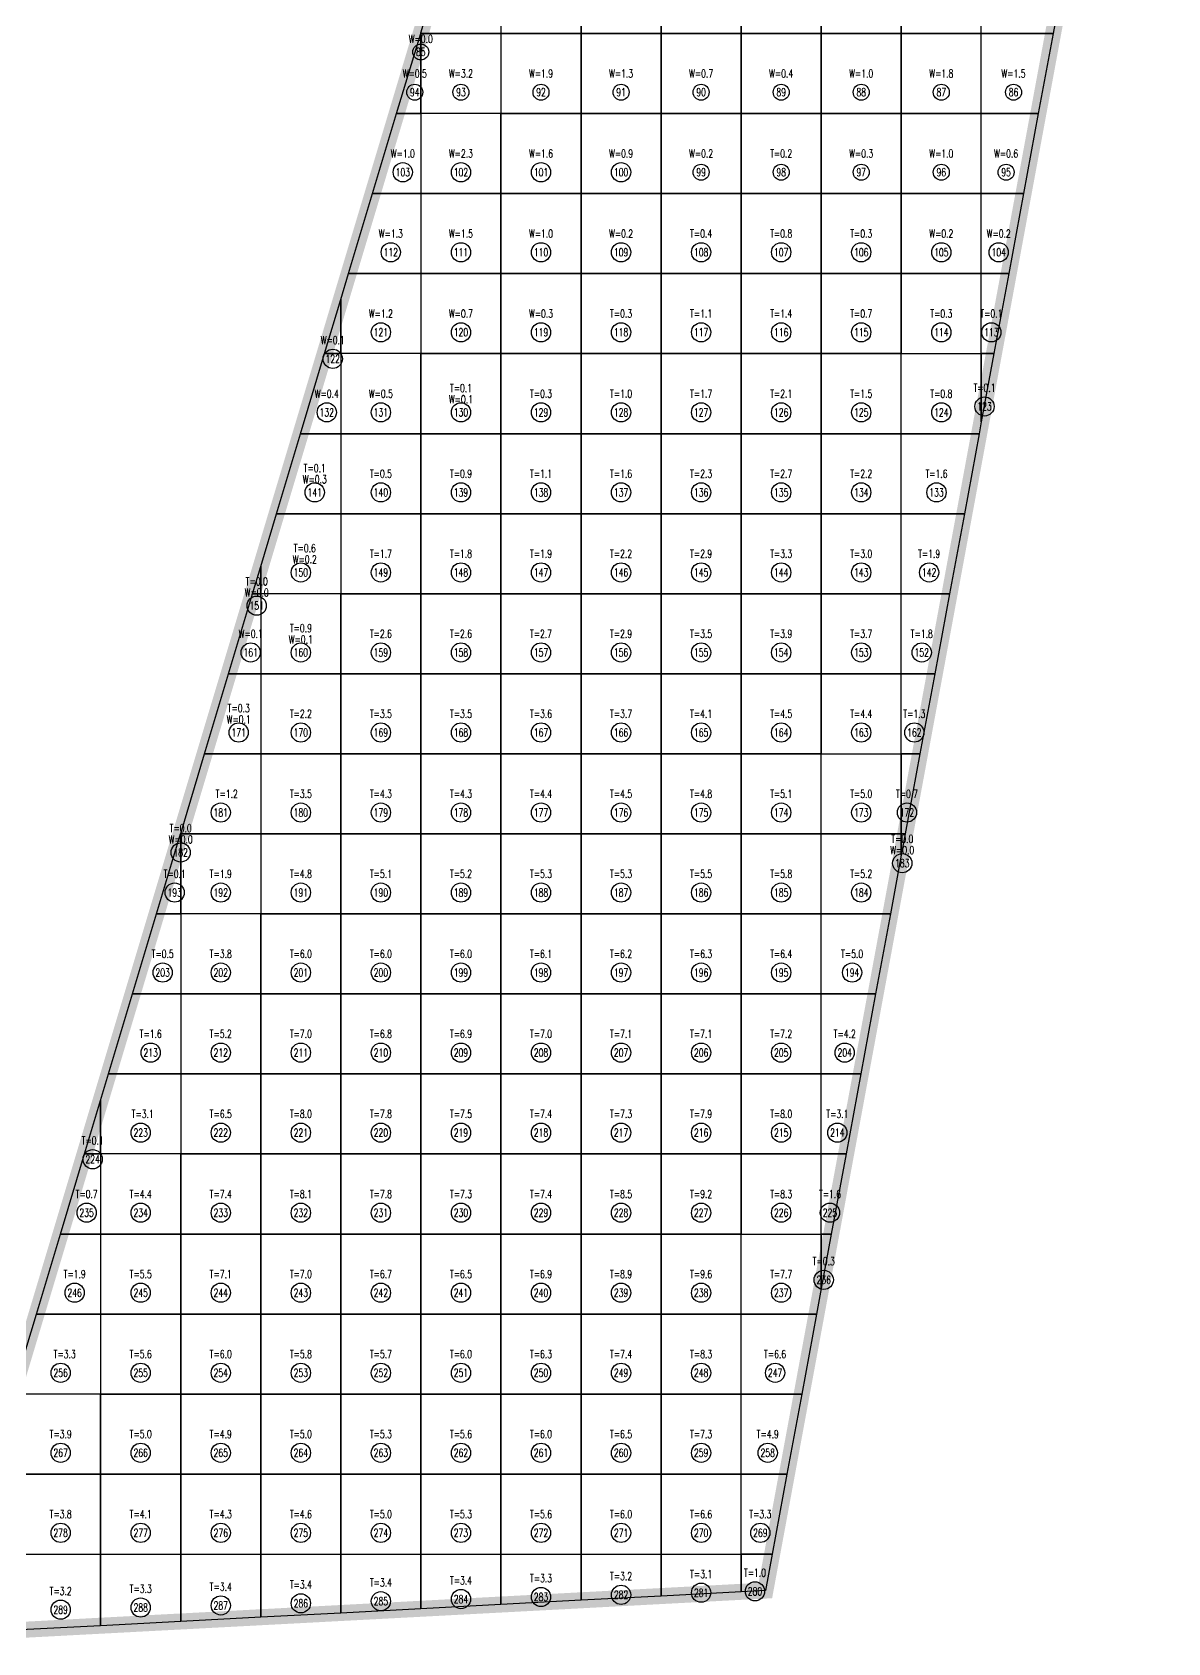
# Model space of a CAD drawing. Extents: x 4283 to 40403, y 1134 to 1764.
# Drawn here: x 9166.8 to 9211.1, y 1575.9 to 1638.7 of the extents above; entities that cross this region are included whole.
import ezdxf
from ezdxf.enums import TextEntityAlignment as Align

# ---------------------------------------------------------------- set-up
doc = ezdxf.new("R2010")
doc.units = 0
for name, color, linetype in [('tdz_9-2方格网', 2, 'Continuous'), ('tdz_9-2方格网计算', 7, 'Continuous'), ('tdz_格田', 6, 'Continuous')]:
    doc.layers.add(name, color=color, linetype=linetype)
doc.styles.add('GLandNum', font='txt_____.ttf', dxfattribs={"width": 0.7, "height": 0.5})

msp = doc.modelspace()

# ---------------------------------------------------------------- linework, layer by layer
at = {"layer": 'tdz_9-2方格网', "linetype": 'Continuous'}
for points in [[(9182.89, 1641.822, 2122.669), (9185.087, 1641.822, 2122.554), (9185.087, 1638.697, 2122.511), (9181.962, 1638.697, 2122.586), (9181.962, 1638.73, 2122.587)], [(9185.087, 1641.822, 2122.554), (9185.087, 1638.697, 2122.511), (9188.212, 1638.697, 2122.492), (9188.212, 1641.822, 2122.569)], [(9188.212, 1641.822, 2122.569), (9188.212, 1638.697, 2122.492), (9191.337, 1638.697, 2122.474), (9191.337, 1641.822, 2122.577)], [(9191.337, 1641.822, 2122.577), (9191.337, 1638.697, 2122.474), (9194.462, 1638.697, 2122.457), (9194.462, 1641.822, 2122.575)], [(9194.462, 1641.822, 2122.575), (9194.462, 1638.697, 2122.457), (9197.587, 1638.697, 2122.452), (9197.587, 1641.822, 2122.577)], [(9197.587, 1641.822, 2122.577), (9197.587, 1638.697, 2122.452), (9200.712, 1638.697, 2122.477), (9200.712, 1641.822, 2122.586)], [(9200.712, 1641.822, 2122.586), (9200.712, 1638.697, 2122.477), (9203.837, 1638.697, 2122.484), (9203.837, 1641.822, 2122.547)], [(9206.639, 1638.697, 2122.478), (9203.837, 1638.697, 2122.484), (9203.837, 1641.822, 2122.547), (9206.962, 1641.822, 2122.5), (9206.962, 1640.45, 2122.5)], [(9181.953, 1638.697, 2122.586), (9181.962, 1638.697, 2122.586), (9181.962, 1635.572, 2122.511), (9181.016, 1635.572, 2122.504)], [(9181.962, 1638.73, 2122.587), (9181.962, 1638.697, 2122.586), (9181.953, 1638.697, 2122.586)], [(9181.962, 1635.572, 2122.511), (9181.962, 1638.697, 2122.586), (9185.087, 1638.697, 2122.511), (9185.087, 1635.572, 2122.483)], [(9185.087, 1638.697, 2122.511), (9185.087, 1635.572, 2122.483), (9188.212, 1635.572, 2122.46), (9188.212, 1638.697, 2122.492)], [(9188.212, 1638.697, 2122.492), (9188.212, 1635.572, 2122.46), (9191.337, 1635.572, 2122.438), (9191.337, 1638.697, 2122.474)], [(9191.337, 1638.697, 2122.474), (9191.337, 1635.572, 2122.438), (9194.462, 1635.572, 2122.415), (9194.462, 1638.697, 2122.457)], [(9194.462, 1638.697, 2122.457), (9194.462, 1635.572, 2122.415), (9197.587, 1635.572, 2122.408), (9197.587, 1638.697, 2122.452)], [(9197.587, 1638.697, 2122.452), (9197.587, 1635.572, 2122.408), (9200.712, 1635.572, 2122.434), (9200.712, 1638.697, 2122.477)], [(9200.712, 1638.697, 2122.477), (9200.712, 1635.572, 2122.434), (9203.837, 1635.572, 2122.432), (9203.837, 1638.697, 2122.484)], [(9203.837, 1638.697, 2122.484), (9206.639, 1638.697, 2122.478), (9206.061, 1635.572, 2122.433), (9203.837, 1635.572, 2122.432)], [(9181.016, 1635.572, 2122.504), (9181.962, 1635.572, 2122.511), (9181.962, 1632.447, 2122.457), (9180.079, 1632.447, 2122.469)], [(9181.962, 1635.572, 2122.511), (9181.962, 1632.447, 2122.457), (9185.087, 1632.447, 2122.44), (9185.087, 1635.572, 2122.483)], [(9185.087, 1635.572, 2122.483), (9185.087, 1632.447, 2122.44), (9188.212, 1632.447, 2122.418), (9188.212, 1635.572, 2122.46)], [(9188.212, 1635.572, 2122.46), (9188.212, 1632.447, 2122.418), (9191.337, 1632.447, 2122.394), (9191.337, 1635.572, 2122.438)], [(9191.337, 1635.572, 2122.438), (9191.337, 1632.447, 2122.394), (9194.462, 1632.447, 2122.372), (9194.462, 1635.572, 2122.415)], [(9194.462, 1635.572, 2122.415), (9194.462, 1632.447, 2122.372), (9197.587, 1632.447, 2122.365), (9197.587, 1635.572, 2122.408)], [(9197.587, 1635.572, 2122.408), (9197.587, 1632.447, 2122.365), (9200.712, 1632.447, 2122.39), (9200.712, 1635.572, 2122.434)], [(9200.712, 1635.572, 2122.434), (9200.712, 1632.447, 2122.39), (9203.837, 1632.447, 2122.383), (9203.837, 1635.572, 2122.432)], [(9203.837, 1635.572, 2122.432), (9206.061, 1635.572, 2122.433), (9205.484, 1632.447, 2122.388), (9203.837, 1632.447, 2122.383)], [(9180.079, 1632.447, 2122.469), (9181.962, 1632.447, 2122.457), (9181.962, 1629.322, 2122.409), (9179.142, 1629.322, 2122.436)], [(9181.962, 1632.447, 2122.457), (9181.962, 1629.322, 2122.409), (9185.087, 1629.322, 2122.398), (9185.087, 1632.447, 2122.44)], [(9185.087, 1632.447, 2122.44), (9185.087, 1629.322, 2122.398), (9188.212, 1629.322, 2122.374), (9188.212, 1632.447, 2122.418)], [(9188.212, 1632.447, 2122.418), (9188.212, 1629.322, 2122.374), (9191.337, 1629.322, 2122.352), (9191.337, 1632.447, 2122.394)], [(9191.337, 1632.447, 2122.394), (9191.337, 1629.322, 2122.352), (9194.462, 1629.322, 2122.329), (9194.462, 1632.447, 2122.372)], [(9194.462, 1632.447, 2122.372), (9194.462, 1629.322, 2122.329), (9197.587, 1629.322, 2122.322), (9197.587, 1632.447, 2122.365)], [(9197.587, 1632.447, 2122.365), (9197.587, 1629.322, 2122.322), (9200.712, 1629.322, 2122.347), (9200.712, 1632.447, 2122.39)], [(9200.712, 1632.447, 2122.39), (9200.712, 1629.322, 2122.347), (9203.837, 1629.322, 2122.339), (9203.837, 1632.447, 2122.383)], [(9203.837, 1632.447, 2122.383), (9205.484, 1632.447, 2122.388), (9204.907, 1629.322, 2122.343), (9203.837, 1629.322, 2122.339)], [(9179.142, 1629.322, 2122.436), (9181.962, 1629.322, 2122.409), (9181.962, 1626.197, 2122.36), (9178.837, 1626.197, 2122.404), (9178.837, 1628.307, 2122.425)], [(9181.962, 1629.322, 2122.409), (9181.962, 1626.197, 2122.36), (9185.087, 1626.197, 2122.352), (9185.087, 1629.322, 2122.398)], [(9185.087, 1629.322, 2122.398), (9185.087, 1626.197, 2122.352), (9188.212, 1626.197, 2122.332), (9188.212, 1629.322, 2122.374)], [(9188.212, 1629.322, 2122.374), (9188.212, 1626.197, 2122.332), (9191.337, 1626.197, 2122.309), (9191.337, 1629.322, 2122.352)], [(9191.337, 1629.322, 2122.352), (9191.337, 1626.197, 2122.309), (9194.462, 1626.197, 2122.286), (9194.462, 1629.322, 2122.329)], [(9194.462, 1629.322, 2122.329), (9194.462, 1626.197, 2122.286), (9197.587, 1626.197, 2122.279), (9197.587, 1629.322, 2122.322)], [(9197.587, 1629.322, 2122.322), (9197.587, 1626.197, 2122.279), (9200.712, 1626.197, 2122.304), (9200.712, 1629.322, 2122.347)], [(9200.712, 1629.322, 2122.347), (9200.712, 1626.197, 2122.304), (9203.837, 1626.197, 2122.296), (9203.837, 1629.322, 2122.339)], [(9203.837, 1629.322, 2122.339), (9204.907, 1629.322, 2122.343), (9204.33, 1626.197, 2122.298), (9203.837, 1626.197, 2122.296)], [(9178.837, 1628.307, 2122.425), (9178.837, 1626.197, 2122.404), (9178.205, 1626.197, 2122.403)], [(9178.205, 1626.197, 2122.403), (9178.837, 1626.197, 2122.404), (9178.837, 1623.072, 2122.343), (9177.268, 1623.072, 2122.369)], [(9178.837, 1626.197, 2122.404), (9178.837, 1623.072, 2122.343), (9181.962, 1623.072, 2122.311), (9181.962, 1626.197, 2122.36)], [(9181.962, 1626.197, 2122.36), (9181.962, 1623.072, 2122.311), (9185.087, 1623.072, 2122.304), (9185.087, 1626.197, 2122.352)], [(9185.087, 1626.197, 2122.352), (9185.087, 1623.072, 2122.304), (9188.212, 1623.072, 2122.289), (9188.212, 1626.197, 2122.332)], [(9188.212, 1626.197, 2122.332), (9188.212, 1623.072, 2122.289), (9191.337, 1623.072, 2122.266), (9191.337, 1626.197, 2122.309)], [(9191.337, 1626.197, 2122.309), (9191.337, 1623.072, 2122.266), (9194.462, 1623.072, 2122.243), (9194.462, 1626.197, 2122.286)], [(9194.462, 1626.197, 2122.286), (9194.462, 1623.072, 2122.243), (9197.587, 1623.072, 2122.236), (9197.587, 1626.197, 2122.279)], [(9197.587, 1626.197, 2122.279), (9197.587, 1623.072, 2122.236), (9200.712, 1623.072, 2122.259), (9200.712, 1626.197, 2122.304)], [(9203.752, 1623.072, 2122.252), (9200.712, 1623.072, 2122.259), (9200.712, 1626.197, 2122.304), (9203.837, 1626.197, 2122.296), (9203.837, 1623.532, 2122.259)], [(9203.837, 1626.197, 2122.296), (9204.33, 1626.197, 2122.298), (9203.837, 1623.532, 2122.259)], [(9177.268, 1623.072, 2122.369), (9178.837, 1623.072, 2122.343), (9178.837, 1619.947, 2122.271), (9176.331, 1619.947, 2122.337)], [(9178.837, 1623.072, 2122.343), (9178.837, 1619.947, 2122.271), (9181.962, 1619.947, 2122.262), (9181.962, 1623.072, 2122.311)], [(9181.962, 1623.072, 2122.311), (9181.962, 1619.947, 2122.262), (9185.087, 1619.947, 2122.254), (9185.087, 1623.072, 2122.304)], [(9185.087, 1623.072, 2122.304), (9185.087, 1619.947, 2122.254), (9188.212, 1619.947, 2122.246), (9188.212, 1623.072, 2122.289)], [(9188.212, 1623.072, 2122.289), (9188.212, 1619.947, 2122.246), (9191.337, 1619.947, 2122.223), (9191.337, 1623.072, 2122.266)], [(9191.337, 1623.072, 2122.266), (9191.337, 1619.947, 2122.223), (9194.462, 1619.947, 2122.201), (9194.462, 1623.072, 2122.243)], [(9194.462, 1623.072, 2122.243), (9194.462, 1619.947, 2122.201), (9197.587, 1619.947, 2122.193), (9197.587, 1623.072, 2122.236)], [(9197.587, 1623.072, 2122.236), (9197.587, 1619.947, 2122.193), (9200.712, 1619.947, 2122.207), (9200.712, 1623.072, 2122.259)], [(9200.712, 1623.072, 2122.259), (9203.752, 1623.072, 2122.252), (9203.175, 1619.947, 2122.207), (9200.712, 1619.947, 2122.207)], [(9176.331, 1619.947, 2122.337), (9178.837, 1619.947, 2122.271), (9178.837, 1616.822, 2122.215), (9175.712, 1616.822, 2122.304), (9175.712, 1617.885, 2122.315)], [(9178.837, 1619.947, 2122.271), (9178.837, 1616.822, 2122.215), (9181.962, 1616.822, 2122.213), (9181.962, 1619.947, 2122.262)], [(9181.962, 1619.947, 2122.262), (9181.962, 1616.822, 2122.213), (9185.087, 1616.822, 2122.206), (9185.087, 1619.947, 2122.254)], [(9185.087, 1619.947, 2122.254), (9185.087, 1616.822, 2122.206), (9188.212, 1616.822, 2122.199), (9188.212, 1619.947, 2122.246)], [(9188.212, 1619.947, 2122.246), (9188.212, 1616.822, 2122.199), (9191.337, 1616.822, 2122.181), (9191.337, 1619.947, 2122.223)], [(9191.337, 1619.947, 2122.223), (9191.337, 1616.822, 2122.181), (9194.462, 1616.822, 2122.157), (9194.462, 1619.947, 2122.201)], [(9194.462, 1619.947, 2122.201), (9194.462, 1616.822, 2122.157), (9197.587, 1616.822, 2122.149), (9197.587, 1619.947, 2122.193)], [(9197.587, 1619.947, 2122.193), (9197.587, 1616.822, 2122.149), (9200.712, 1616.822, 2122.156), (9200.712, 1619.947, 2122.207)], [(9200.712, 1619.947, 2122.207), (9203.175, 1619.947, 2122.207), (9202.598, 1616.822, 2122.162), (9200.712, 1616.822, 2122.156)], [(9175.712, 1617.885, 2122.315), (9175.712, 1616.822, 2122.304), (9175.394, 1616.822, 2122.304)], [(9175.394, 1616.822, 2122.304), (9175.712, 1616.822, 2122.304), (9175.712, 1613.697, 2122.249), (9174.457, 1613.697, 2122.271)], [(9175.712, 1616.822, 2122.304), (9175.712, 1613.697, 2122.249), (9178.837, 1613.697, 2122.167), (9178.837, 1616.822, 2122.215)], [(9178.837, 1616.822, 2122.215), (9178.837, 1613.697, 2122.167), (9181.962, 1613.697, 2122.164), (9181.962, 1616.822, 2122.213)], [(9181.962, 1616.822, 2122.213), (9181.962, 1613.697, 2122.164), (9185.087, 1613.697, 2122.157), (9185.087, 1616.822, 2122.206)], [(9185.087, 1616.822, 2122.206), (9185.087, 1613.697, 2122.157), (9188.212, 1613.697, 2122.149), (9188.212, 1616.822, 2122.199)], [(9188.212, 1616.822, 2122.199), (9188.212, 1613.697, 2122.149), (9191.337, 1613.697, 2122.137), (9191.337, 1616.822, 2122.181)], [(9191.337, 1616.822, 2122.181), (9191.337, 1613.697, 2122.137), (9194.462, 1613.697, 2122.115), (9194.462, 1616.822, 2122.157)], [(9194.462, 1616.822, 2122.157), (9194.462, 1613.697, 2122.115), (9197.587, 1613.697, 2122.106), (9197.587, 1616.822, 2122.149)], [(9197.587, 1616.822, 2122.149), (9197.587, 1613.697, 2122.106), (9200.712, 1613.697, 2122.113), (9200.712, 1616.822, 2122.156)], [(9200.712, 1616.822, 2122.156), (9202.598, 1616.822, 2122.162), (9202.021, 1613.697, 2122.116), (9200.712, 1613.697, 2122.113)], [(9174.457, 1613.697, 2122.271), (9175.712, 1613.697, 2122.249), (9175.712, 1610.572, 2122.178), (9173.52, 1610.572, 2122.238)], [(9175.712, 1613.697, 2122.249), (9175.712, 1610.572, 2122.178), (9178.837, 1610.572, 2122.119), (9178.837, 1613.697, 2122.167)], [(9178.837, 1613.697, 2122.167), (9178.837, 1610.572, 2122.119), (9181.962, 1610.572, 2122.115), (9181.962, 1613.697, 2122.164)], [(9181.962, 1613.697, 2122.164), (9181.962, 1610.572, 2122.115), (9185.087, 1610.572, 2122.108), (9185.087, 1613.697, 2122.157)], [(9185.087, 1613.697, 2122.157), (9185.087, 1610.572, 2122.108), (9188.212, 1610.572, 2122.101), (9188.212, 1613.697, 2122.149)], [(9188.212, 1613.697, 2122.149), (9188.212, 1610.572, 2122.101), (9191.337, 1610.572, 2122.093), (9191.337, 1613.697, 2122.137)], [(9191.337, 1613.697, 2122.137), (9191.337, 1610.572, 2122.093), (9194.462, 1610.572, 2122.072), (9194.462, 1613.697, 2122.115)], [(9194.462, 1613.697, 2122.115), (9194.462, 1610.572, 2122.072), (9197.587, 1610.572, 2122.062), (9197.587, 1613.697, 2122.106)], [(9197.587, 1613.697, 2122.106), (9197.587, 1610.572, 2122.062), (9200.712, 1610.572, 2122.069), (9200.712, 1613.697, 2122.113)], [(9200.712, 1613.697, 2122.113), (9202.021, 1613.697, 2122.116), (9201.443, 1610.572, 2122.071), (9200.712, 1610.572, 2122.069)], [(9173.52, 1610.572, 2122.238), (9175.712, 1610.572, 2122.178), (9175.712, 1607.447, 2122.106), (9172.587, 1607.447, 2122.205), (9172.587, 1607.463, 2122.205)], [(9175.712, 1610.572, 2122.178), (9175.712, 1607.447, 2122.106), (9178.837, 1607.447, 2122.071), (9178.837, 1610.572, 2122.119)], [(9178.837, 1610.572, 2122.119), (9178.837, 1607.447, 2122.071), (9181.962, 1607.447, 2122.066), (9181.962, 1610.572, 2122.115)], [(9181.962, 1610.572, 2122.115), (9181.962, 1607.447, 2122.066), (9185.087, 1607.447, 2122.059), (9185.087, 1610.572, 2122.108)], [(9185.087, 1610.572, 2122.108), (9185.087, 1607.447, 2122.059), (9188.212, 1607.447, 2122.052), (9188.212, 1610.572, 2122.101)], [(9188.212, 1610.572, 2122.101), (9188.212, 1607.447, 2122.052), (9191.337, 1607.447, 2122.044), (9191.337, 1610.572, 2122.093)], [(9191.337, 1610.572, 2122.093), (9191.337, 1607.447, 2122.044), (9194.462, 1607.447, 2122.029), (9194.462, 1610.572, 2122.072)], [(9194.462, 1610.572, 2122.072), (9194.462, 1607.447, 2122.029), (9197.587, 1607.447, 2122.019), (9197.587, 1610.572, 2122.062)], [(9197.587, 1607.447, 2122.019), (9197.587, 1610.572, 2122.062), (9200.712, 1610.572, 2122.069), (9200.712, 1607.447, 2122.026)], [(9200.712, 1610.572, 2122.069), (9201.443, 1610.572, 2122.071), (9200.866, 1607.447, 2122.026), (9200.712, 1607.447, 2122.026)], [(9172.583, 1607.447, 2122.205), (9172.587, 1607.447, 2122.205), (9172.587, 1604.322, 2122.156), (9171.646, 1604.322, 2122.172)], [(9172.587, 1607.463, 2122.205), (9172.587, 1607.447, 2122.205), (9172.583, 1607.447, 2122.205)], [(9172.587, 1604.322, 2122.156), (9172.587, 1607.447, 2122.205), (9175.712, 1607.447, 2122.106), (9175.712, 1604.322, 2122.035)], [(9175.712, 1607.447, 2122.106), (9175.712, 1604.322, 2122.035), (9178.837, 1604.322, 2122.024), (9178.837, 1607.447, 2122.071)], [(9178.837, 1607.447, 2122.071), (9178.837, 1604.322, 2122.024), (9181.962, 1604.322, 2122.017), (9181.962, 1607.447, 2122.066)], [(9181.962, 1607.447, 2122.066), (9181.962, 1604.322, 2122.017), (9185.087, 1604.322, 2122.01), (9185.087, 1607.447, 2122.059)], [(9185.087, 1607.447, 2122.059), (9185.087, 1604.322, 2122.01), (9188.212, 1604.322, 2122.003), (9188.212, 1607.447, 2122.052)], [(9188.212, 1607.447, 2122.052), (9188.212, 1604.322, 2122.003), (9191.337, 1604.322, 2121.996), (9191.337, 1607.447, 2122.044)], [(9191.337, 1607.447, 2122.044), (9191.337, 1604.322, 2121.996), (9194.462, 1604.322, 2121.986), (9194.462, 1607.447, 2122.029)], [(9194.462, 1607.447, 2122.029), (9194.462, 1604.322, 2121.986), (9197.587, 1604.322, 2121.976), (9197.587, 1607.447, 2122.019)], [(9200.289, 1604.322, 2121.981), (9197.587, 1604.322, 2121.976), (9197.587, 1607.447, 2122.019), (9200.712, 1607.447, 2122.026), (9200.712, 1606.614, 2122.014)], [(9200.712, 1607.447, 2122.026), (9200.866, 1607.447, 2122.026), (9200.712, 1606.614, 2122.014)], [(9171.646, 1604.322, 2122.172), (9172.587, 1604.322, 2122.156), (9172.587, 1601.197, 2122.084), (9170.709, 1601.197, 2122.139)], [(9172.587, 1604.322, 2122.156), (9172.587, 1601.197, 2122.084), (9175.712, 1601.197, 2121.971), (9175.712, 1604.322, 2122.035)], [(9175.712, 1604.322, 2122.035), (9175.712, 1601.197, 2121.971), (9178.837, 1601.197, 2121.975), (9178.837, 1604.322, 2122.024)], [(9178.837, 1604.322, 2122.024), (9178.837, 1601.197, 2121.975), (9181.962, 1601.197, 2121.968), (9181.962, 1604.322, 2122.017)], [(9181.962, 1604.322, 2122.017), (9181.962, 1601.197, 2121.968), (9185.087, 1601.197, 2121.961), (9185.087, 1604.322, 2122.01)], [(9185.087, 1604.322, 2122.01), (9185.087, 1601.197, 2121.961), (9188.212, 1601.197, 2121.954), (9188.212, 1604.322, 2122.003)], [(9188.212, 1604.322, 2122.003), (9188.212, 1601.197, 2121.954), (9191.337, 1601.197, 2121.946), (9191.337, 1604.322, 2121.996)], [(9191.337, 1604.322, 2121.996), (9191.337, 1601.197, 2121.946), (9194.462, 1601.197, 2121.939), (9194.462, 1604.322, 2121.986)], [(9194.462, 1604.322, 2121.986), (9194.462, 1601.197, 2121.939), (9197.587, 1601.197, 2121.929), (9197.587, 1604.322, 2121.976)], [(9197.587, 1604.322, 2121.976), (9200.289, 1604.322, 2121.981), (9199.712, 1601.197, 2121.935), (9197.587, 1601.197, 2121.929)], [(9170.709, 1601.197, 2122.139), (9172.587, 1601.197, 2122.084), (9172.587, 1598.072, 2122.012), (9169.772, 1598.072, 2122.106)], [(9172.587, 1601.197, 2122.084), (9172.587, 1598.072, 2122.012), (9175.712, 1598.072, 2121.923), (9175.712, 1601.197, 2121.971)], [(9175.712, 1601.197, 2121.971), (9175.712, 1598.072, 2121.923), (9178.837, 1598.072, 2121.926), (9178.837, 1601.197, 2121.975)], [(9178.837, 1601.197, 2121.975), (9178.837, 1598.072, 2121.926), (9181.962, 1598.072, 2121.919), (9181.962, 1601.197, 2121.968)], [(9181.962, 1601.197, 2121.968), (9181.962, 1598.072, 2121.919), (9185.087, 1598.072, 2121.912), (9185.087, 1601.197, 2121.961)], [(9185.087, 1601.197, 2121.961), (9185.087, 1598.072, 2121.912), (9188.212, 1598.072, 2121.904), (9188.212, 1601.197, 2121.954)], [(9188.212, 1601.197, 2121.954), (9188.212, 1598.072, 2121.904), (9191.337, 1598.072, 2121.898), (9191.337, 1601.197, 2121.946)], [(9191.337, 1601.197, 2121.946), (9191.337, 1598.072, 2121.898), (9194.462, 1598.072, 2121.89), (9194.462, 1601.197, 2121.939)], [(9194.462, 1601.197, 2121.939), (9194.462, 1598.072, 2121.89), (9197.587, 1598.072, 2121.886), (9197.587, 1601.197, 2121.929)], [(9197.587, 1601.197, 2121.929), (9199.712, 1601.197, 2121.935), (9199.135, 1598.072, 2121.89), (9197.587, 1598.072, 2121.886)], [(9169.772, 1598.072, 2122.106), (9172.587, 1598.072, 2122.012), (9172.587, 1594.947, 2121.941), (9169.462, 1594.947, 2122.062), (9169.462, 1597.041, 2122.095)], [(9172.587, 1598.072, 2122.012), (9172.587, 1594.947, 2121.941), (9175.712, 1594.947, 2121.87), (9175.712, 1598.072, 2121.923)], [(9175.712, 1598.072, 2121.923), (9175.712, 1594.947, 2121.87), (9178.837, 1594.947, 2121.862), (9178.837, 1598.072, 2121.926)], [(9178.837, 1598.072, 2121.926), (9178.837, 1594.947, 2121.862), (9181.962, 1594.947, 2121.875), (9181.962, 1598.072, 2121.919)], [(9181.962, 1598.072, 2121.919), (9181.962, 1594.947, 2121.875), (9185.087, 1594.947, 2121.878), (9185.087, 1598.072, 2121.912)], [(9185.087, 1598.072, 2121.912), (9185.087, 1594.947, 2121.878), (9188.212, 1594.947, 2121.883), (9188.212, 1598.072, 2121.904)], [(9188.212, 1598.072, 2121.904), (9188.212, 1594.947, 2121.883), (9191.337, 1594.947, 2121.879), (9191.337, 1598.072, 2121.898)], [(9191.337, 1598.072, 2121.898), (9191.337, 1594.947, 2121.879), (9194.462, 1594.947, 2121.818), (9194.462, 1598.072, 2121.89)], [(9194.462, 1598.072, 2121.89), (9194.462, 1594.947, 2121.818), (9197.587, 1594.947, 2121.859), (9197.587, 1598.072, 2121.886)], [(9197.587, 1598.072, 2121.886), (9199.135, 1598.072, 2121.89), (9198.557, 1594.947, 2121.859), (9197.587, 1594.947, 2121.859)], [(9169.462, 1597.041, 2122.095), (9169.462, 1594.947, 2122.062), (9168.835, 1594.947, 2122.073)], [(9168.835, 1594.947, 2122.073), (9169.462, 1594.947, 2122.062), (9169.462, 1591.822, 2121.991), (9167.898, 1591.822, 2122.04)], [(9169.462, 1594.947, 2122.062), (9169.462, 1591.822, 2121.991), (9172.587, 1591.822, 2121.874), (9172.587, 1594.947, 2121.941)], [(9172.587, 1594.947, 2121.941), (9172.587, 1591.822, 2121.874), (9175.712, 1591.822, 2121.864), (9175.712, 1594.947, 2121.87)], [(9175.712, 1594.947, 2121.87), (9175.712, 1591.822, 2121.864), (9178.837, 1591.822, 2121.863), (9178.837, 1594.947, 2121.862)], [(9178.837, 1594.947, 2121.862), (9178.837, 1591.822, 2121.863), (9181.962, 1591.822, 2121.869), (9181.962, 1594.947, 2121.875)], [(9181.962, 1594.947, 2121.875), (9181.962, 1591.822, 2121.869), (9185.087, 1591.822, 2121.875), (9185.087, 1594.947, 2121.878)], [(9185.087, 1594.947, 2121.878), (9185.087, 1591.822, 2121.875), (9188.212, 1591.822, 2121.829), (9188.212, 1594.947, 2121.883)], [(9188.212, 1594.947, 2121.883), (9188.212, 1591.822, 2121.829), (9191.337, 1591.822, 2121.745), (9191.337, 1594.947, 2121.879)], [(9191.337, 1594.947, 2121.879), (9191.337, 1591.822, 2121.745), (9194.462, 1591.822, 2121.801), (9194.462, 1594.947, 2121.818)], [(9194.462, 1594.947, 2121.818), (9194.462, 1591.822, 2121.801), (9197.587, 1591.822, 2121.838), (9197.587, 1594.947, 2121.859)], [(9197.587, 1594.947, 2121.859), (9198.557, 1594.947, 2121.859), (9197.98, 1591.822, 2121.838), (9197.587, 1591.822, 2121.838)], [(9167.898, 1591.822, 2122.04), (9169.462, 1591.822, 2121.991), (9169.462, 1588.697, 2121.919), (9166.961, 1588.697, 2122.007)], [(9169.462, 1591.822, 2121.991), (9169.462, 1588.697, 2121.919), (9172.587, 1588.697, 2121.868), (9172.587, 1591.822, 2121.874)], [(9172.587, 1591.822, 2121.874), (9172.587, 1588.697, 2121.868), (9175.712, 1588.697, 2121.865), (9175.712, 1591.822, 2121.864)], [(9175.712, 1591.822, 2121.864), (9175.712, 1588.697, 2121.865), (9178.837, 1588.697, 2121.871), (9178.837, 1591.822, 2121.863)], [(9178.837, 1591.822, 2121.863), (9178.837, 1588.697, 2121.871), (9181.962, 1588.697, 2121.869), (9181.962, 1591.822, 2121.869)], [(9181.962, 1591.822, 2121.869), (9181.962, 1588.697, 2121.869), (9185.087, 1588.697, 2121.856), (9185.087, 1591.822, 2121.875)], [(9185.087, 1591.822, 2121.875), (9185.087, 1588.697, 2121.856), (9188.212, 1588.697, 2121.842), (9188.212, 1591.822, 2121.829)], [(9188.212, 1591.822, 2121.829), (9188.212, 1588.697, 2121.842), (9191.337, 1588.697, 2121.769), (9191.337, 1591.822, 2121.745)], [(9191.337, 1591.822, 2121.745), (9191.337, 1588.697, 2121.769), (9194.462, 1588.697, 2121.784), (9194.462, 1591.822, 2121.801)], [(9197.403, 1588.697, 2121.817), (9194.462, 1588.697, 2121.784), (9194.462, 1591.822, 2121.801), (9197.587, 1591.822, 2121.838), (9197.587, 1589.696, 2121.824)], [(9197.587, 1591.822, 2121.838), (9197.98, 1591.822, 2121.838), (9197.587, 1589.696, 2121.824)], [(9166.961, 1588.697, 2122.007), (9169.462, 1588.697, 2121.919), (9169.462, 1585.572, 2121.872), (9166.337, 1585.572, 2121.969), (9166.337, 1586.619, 2121.985)], [(9169.462, 1588.697, 2121.919), (9169.462, 1585.572, 2121.872), (9172.587, 1585.572, 2121.867), (9172.587, 1588.697, 2121.868)], [(9172.587, 1588.697, 2121.868), (9172.587, 1585.572, 2121.867), (9175.712, 1585.572, 2121.874), (9175.712, 1588.697, 2121.865)], [(9175.712, 1588.697, 2121.865), (9175.712, 1585.572, 2121.874), (9178.837, 1585.572, 2121.864), (9178.837, 1588.697, 2121.871)], [(9178.837, 1588.697, 2121.871), (9178.837, 1585.572, 2121.864), (9181.962, 1585.572, 2121.85), (9181.962, 1588.697, 2121.869)], [(9181.962, 1588.697, 2121.869), (9181.962, 1585.572, 2121.85), (9185.087, 1585.572, 2121.836), (9185.087, 1588.697, 2121.856)], [(9185.087, 1588.697, 2121.856), (9185.087, 1585.572, 2121.836), (9188.212, 1585.572, 2121.823), (9188.212, 1588.697, 2121.842)], [(9188.212, 1588.697, 2121.842), (9188.212, 1585.572, 2121.823), (9191.337, 1585.572, 2121.794), (9191.337, 1588.697, 2121.769)], [(9191.337, 1588.697, 2121.769), (9191.337, 1585.572, 2121.794), (9194.462, 1585.572, 2121.767), (9194.462, 1588.697, 2121.784)], [(9194.462, 1588.697, 2121.784), (9197.403, 1588.697, 2121.817), (9196.826, 1585.572, 2121.796), (9194.462, 1585.572, 2121.767)], [(9166.337, 1585.572, 2121.969), (9166.337, 1582.447, 2121.897), (9169.462, 1582.447, 2121.87), (9169.462, 1585.572, 2121.872)], [(9169.462, 1585.572, 2121.872), (9169.462, 1582.447, 2121.87), (9172.587, 1582.447, 2121.872), (9172.587, 1585.572, 2121.867)], [(9172.587, 1585.572, 2121.867), (9172.587, 1582.447, 2121.872), (9175.712, 1582.447, 2121.858), (9175.712, 1585.572, 2121.874)], [(9175.712, 1585.572, 2121.874), (9175.712, 1582.447, 2121.858), (9178.837, 1582.447, 2121.844), (9178.837, 1585.572, 2121.864)], [(9178.837, 1585.572, 2121.864), (9178.837, 1582.447, 2121.844), (9181.962, 1582.447, 2121.831), (9181.962, 1585.572, 2121.85)], [(9181.962, 1585.572, 2121.85), (9181.962, 1582.447, 2121.831), (9185.087, 1582.447, 2121.817), (9185.087, 1585.572, 2121.836)], [(9185.087, 1585.572, 2121.836), (9185.087, 1582.447, 2121.817), (9188.212, 1582.447, 2121.803), (9188.212, 1585.572, 2121.823)], [(9188.212, 1585.572, 2121.823), (9188.212, 1582.447, 2121.803), (9191.337, 1582.447, 2121.789), (9191.337, 1585.572, 2121.794)], [(9191.337, 1585.572, 2121.794), (9191.337, 1582.447, 2121.789), (9194.462, 1582.447, 2121.751), (9194.462, 1585.572, 2121.767)], [(9194.462, 1585.572, 2121.767), (9196.826, 1585.572, 2121.796), (9196.248, 1582.447, 2121.774), (9194.462, 1582.447, 2121.751)], [(9166.337, 1582.447, 2121.897), (9166.337, 1579.322, 2121.872), (9169.462, 1579.322, 2121.867), (9169.462, 1582.447, 2121.87)], [(9169.462, 1582.447, 2121.87), (9169.462, 1579.322, 2121.867), (9172.587, 1579.322, 2121.853), (9172.587, 1582.447, 2121.872)], [(9172.587, 1582.447, 2121.872), (9172.587, 1579.322, 2121.853), (9175.712, 1579.322, 2121.839), (9175.712, 1582.447, 2121.858)], [(9175.712, 1582.447, 2121.858), (9175.712, 1579.322, 2121.839), (9178.837, 1579.322, 2121.826), (9178.837, 1582.447, 2121.844)], [(9178.837, 1582.447, 2121.844), (9178.837, 1579.322, 2121.826), (9181.962, 1579.322, 2121.812), (9181.962, 1582.447, 2121.831)], [(9181.962, 1582.447, 2121.831), (9181.962, 1579.322, 2121.812), (9185.087, 1579.322, 2121.798), (9185.087, 1582.447, 2121.817)], [(9185.087, 1582.447, 2121.817), (9185.087, 1579.322, 2121.798), (9188.212, 1579.322, 2121.784), (9188.212, 1582.447, 2121.803)], [(9188.212, 1582.447, 2121.803), (9188.212, 1579.322, 2121.784), (9191.337, 1579.322, 2121.771), (9191.337, 1582.447, 2121.789)], [(9191.337, 1582.447, 2121.789), (9191.337, 1579.322, 2121.771), (9194.462, 1579.322, 2121.757), (9194.462, 1582.447, 2121.751)], [(9194.462, 1582.447, 2121.751), (9196.248, 1582.447, 2121.774), (9195.671, 1579.322, 2121.753), (9194.462, 1579.322, 2121.757)], [(9166.337, 1576.362, 2121.863), (9166.337, 1579.322, 2121.872), (9169.462, 1579.322, 2121.867), (9169.462, 1576.527, 2121.849)], [(9169.462, 1576.527, 2121.849), (9169.462, 1579.322, 2121.867), (9172.587, 1579.322, 2121.853), (9172.587, 1576.693, 2121.837)], [(9172.587, 1576.693, 2121.837), (9172.587, 1579.322, 2121.853), (9175.712, 1579.322, 2121.839), (9175.712, 1576.858, 2121.824)], [(9175.712, 1576.858, 2121.824), (9175.712, 1579.322, 2121.839), (9178.837, 1579.322, 2121.826), (9178.837, 1577.024, 2121.811)], [(9178.837, 1577.024, 2121.811), (9178.837, 1579.322, 2121.826), (9181.962, 1579.322, 2121.812), (9181.962, 1577.189, 2121.799)], [(9181.962, 1577.189, 2121.799), (9181.962, 1579.322, 2121.812), (9185.087, 1579.322, 2121.798), (9185.087, 1577.355, 2121.786)], [(9185.087, 1577.355, 2121.786), (9185.087, 1579.322, 2121.798), (9188.212, 1579.322, 2121.784), (9188.212, 1577.52, 2121.773)], [(9188.212, 1577.52, 2121.773), (9188.212, 1579.322, 2121.784), (9191.337, 1579.322, 2121.771), (9191.337, 1577.686, 2121.761)], [(9191.337, 1577.686, 2121.761), (9191.337, 1579.322, 2121.771), (9194.462, 1579.322, 2121.757), (9194.462, 1577.851, 2121.747)], [(9194.462, 1579.322, 2121.757), (9195.671, 1579.322, 2121.753), (9195.409, 1577.901, 2121.744), (9194.462, 1577.851, 2121.747)]]:
    msp.add_polyline3d(points, close=True, dxfattribs=at)
at = {"layer": 'tdz_9-2方格网计算', "color": 7, "linetype": 'Continuous'}
for centre, radius in [((9181.958, 1637.976), 0.312), ((9181.723, 1636.405), 0.312), ((9183.525, 1636.405), 0.312), ((9186.65, 1636.405), 0.312), ((9189.775, 1636.405), 0.312), ((9192.9, 1636.405), 0.312), ((9196.025, 1636.405), 0.312), ((9199.15, 1636.405), 0.312), ((9202.275, 1636.405), 0.312), ((9205.094, 1636.405), 0.312), ((9181.255, 1633.28), 0.375), ((9183.525, 1633.28), 0.375), ((9186.65, 1633.28), 0.375), ((9189.775, 1633.28), 0.375), ((9192.9, 1633.28), 0.312), ((9196.025, 1633.28), 0.312), ((9199.15, 1633.28), 0.312), ((9202.275, 1633.28), 0.312), ((9204.805, 1633.28), 0.312), ((9180.786, 1630.155), 0.375), ((9183.525, 1630.155), 0.375), ((9186.65, 1630.155), 0.375), ((9189.775, 1630.155), 0.375), ((9192.9, 1630.155), 0.375), ((9196.025, 1630.155), 0.375), ((9199.15, 1630.155), 0.375), ((9202.275, 1630.155), 0.375), ((9204.516, 1630.155), 0.375), ((9180.4, 1627.03), 0.375), ((9183.525, 1627.03), 0.375), ((9186.65, 1627.03), 0.375), ((9189.775, 1627.03), 0.375), ((9192.9, 1627.03), 0.375), ((9196.025, 1627.03), 0.375), ((9199.15, 1627.03), 0.375), ((9202.275, 1627.03), 0.375), ((9204.228, 1627.03), 0.375), ((9178.521, 1625.995), 0.375), ((9203.961, 1624.135), 0.375), ((9178.287, 1623.905), 0.375), ((9180.4, 1623.905), 0.375), ((9183.525, 1623.905), 0.375), ((9186.65, 1623.905), 0.375), ((9189.775, 1623.905), 0.375), ((9192.9, 1623.905), 0.375), ((9196.025, 1623.905), 0.375), ((9199.15, 1623.905), 0.375), ((9202.275, 1623.905), 0.375), ((9177.818, 1620.78), 0.375), ((9180.4, 1620.78), 0.375), ((9183.525, 1620.78), 0.375), ((9186.65, 1620.78), 0.375), ((9189.775, 1620.78), 0.375), ((9192.9, 1620.78), 0.375), ((9196.025, 1620.78), 0.375), ((9199.15, 1620.78), 0.375), ((9202.088, 1620.78), 0.375), ((9177.275, 1617.655), 0.375), ((9180.4, 1617.655), 0.375), ((9183.525, 1617.655), 0.375), ((9186.65, 1617.655), 0.375), ((9189.775, 1617.655), 0.375), ((9192.9, 1617.655), 0.375), ((9196.025, 1617.655), 0.375), ((9199.15, 1617.655), 0.375), ((9201.8, 1617.655), 0.375), ((9175.553, 1616.358), 0.375), ((9175.319, 1614.53), 0.375), ((9177.275, 1614.53), 0.375), ((9180.4, 1614.53), 0.375), ((9183.525, 1614.53), 0.375), ((9186.65, 1614.53), 0.375), ((9189.775, 1614.53), 0.375), ((9192.9, 1614.53), 0.375), ((9196.025, 1614.53), 0.375), ((9199.15, 1614.53), 0.375), ((9201.511, 1614.53), 0.375), ((9174.85, 1611.405), 0.375), ((9177.275, 1611.405), 0.375), ((9180.4, 1611.405), 0.375), ((9183.525, 1611.405), 0.375), ((9186.65, 1611.405), 0.375), ((9189.775, 1611.405), 0.375), ((9192.9, 1611.405), 0.375), ((9196.025, 1611.405), 0.375), ((9199.15, 1611.405), 0.375), ((9201.222, 1611.405), 0.375), ((9174.15, 1608.28), 0.375), ((9177.275, 1608.28), 0.375), ((9180.4, 1608.28), 0.375), ((9183.525, 1608.28), 0.375), ((9186.65, 1608.28), 0.375), ((9189.775, 1608.28), 0.375), ((9192.9, 1608.28), 0.375), ((9196.025, 1608.28), 0.375), ((9199.15, 1608.28), 0.375), ((9200.934, 1608.28), 0.375), ((9172.585, 1606.722), 0.375), ((9200.751, 1606.301), 0.375), ((9172.351, 1605.155), 0.375), ((9174.15, 1605.155), 0.375), ((9177.275, 1605.155), 0.375), ((9180.4, 1605.155), 0.375), ((9183.525, 1605.155), 0.375), ((9186.65, 1605.155), 0.375), ((9189.775, 1605.155), 0.375), ((9192.9, 1605.155), 0.375), ((9196.025, 1605.155), 0.375), ((9199.15, 1605.155), 0.375), ((9171.882, 1602.03), 0.375), ((9174.15, 1602.03), 0.375), ((9177.275, 1602.03), 0.375), ((9180.4, 1602.03), 0.375), ((9183.525, 1602.03), 0.375), ((9186.65, 1602.03), 0.375), ((9189.775, 1602.03), 0.375), ((9192.9, 1602.03), 0.375), ((9196.025, 1602.03), 0.375), ((9198.794, 1602.03), 0.375), ((9171.414, 1598.905), 0.375), ((9174.15, 1598.905), 0.375), ((9177.275, 1598.905), 0.375), ((9180.4, 1598.905), 0.375), ((9183.525, 1598.905), 0.375), ((9186.65, 1598.905), 0.375), ((9189.775, 1598.905), 0.375), ((9192.9, 1598.905), 0.375), ((9196.025, 1598.905), 0.375), ((9198.505, 1598.905), 0.375), ((9171.025, 1595.78), 0.375), ((9174.15, 1595.78), 0.375), ((9177.275, 1595.78), 0.375), ((9180.4, 1595.78), 0.375), ((9183.525, 1595.78), 0.375), ((9186.65, 1595.78), 0.375), ((9189.775, 1595.78), 0.375), ((9192.9, 1595.78), 0.375), ((9196.025, 1595.78), 0.375), ((9198.217, 1595.78), 0.375), ((9169.149, 1594.741), 0.375), ((9168.914, 1592.655), 0.375), ((9171.025, 1592.655), 0.375), ((9174.15, 1592.655), 0.375), ((9177.275, 1592.655), 0.375), ((9180.4, 1592.655), 0.375), ((9183.525, 1592.655), 0.375), ((9186.65, 1592.655), 0.375), ((9189.775, 1592.655), 0.375), ((9192.9, 1592.655), 0.375), ((9196.025, 1592.655), 0.375), ((9197.928, 1592.655), 0.375), ((9168.446, 1589.53), 0.375), ((9171.025, 1589.53), 0.375), ((9174.15, 1589.53), 0.375), ((9177.275, 1589.53), 0.375), ((9180.4, 1589.53), 0.375), ((9183.525, 1589.53), 0.375), ((9186.65, 1589.53), 0.375), ((9189.775, 1589.53), 0.375), ((9192.9, 1589.53), 0.375), ((9196.025, 1589.53), 0.375), ((9197.686, 1590.03), 0.375), ((9167.9, 1586.405), 0.375), ((9171.025, 1586.405), 0.375), ((9174.15, 1586.405), 0.375), ((9177.275, 1586.405), 0.375), ((9180.4, 1586.405), 0.375), ((9183.525, 1586.405), 0.375), ((9186.65, 1586.405), 0.375), ((9189.775, 1586.405), 0.375), ((9192.9, 1586.405), 0.375), ((9195.788, 1586.405), 0.375), ((9167.9, 1583.28), 0.375), ((9171.025, 1583.28), 0.375), ((9174.15, 1583.28), 0.375), ((9177.275, 1583.28), 0.375), ((9180.4, 1583.28), 0.375), ((9183.525, 1583.28), 0.375), ((9186.65, 1583.28), 0.375), ((9189.775, 1583.28), 0.375), ((9192.9, 1583.28), 0.375), ((9195.5, 1583.28), 0.375), ((9167.9, 1580.155), 0.375), ((9171.025, 1580.155), 0.375), ((9174.15, 1580.155), 0.375), ((9177.275, 1580.155), 0.375), ((9180.4, 1580.155), 0.375), ((9183.525, 1580.155), 0.375), ((9186.65, 1580.155), 0.375), ((9189.775, 1580.155), 0.375), ((9192.9, 1580.155), 0.375), ((9195.211, 1580.155), 0.375), ((9180.4, 1577.485), 0.375), ((9183.525, 1577.568), 0.375), ((9186.65, 1577.65), 0.375), ((9189.775, 1577.733), 0.375), ((9192.9, 1577.816), 0.375), ((9195.001, 1577.87), 0.375), ((9167.9, 1577.154), 0.375), ((9171.025, 1577.237), 0.375), ((9174.15, 1577.319), 0.375), ((9177.275, 1577.402), 0.375)]:
    msp.add_circle(centre, radius, dxfattribs=at)
at = {"layer": 'tdz_格田', "linetype": 'Continuous', "lineweight": 60, "const_width": 0.625}
msp.add_lwpolyline([(9191.935, 1671.988), (9210.768, 1661.051), (9195.409, 1577.901), (9163.212, 1576.197), (9191.935, 1671.988)], close=True, dxfattribs=at)

# ---------------------------------------------------------------- texts
at = {"layer": 'tdz_9-2方格网计算', "color": 173, "linetype": 'Continuous', "style": 'GLandNum', "width": 0.7}
for s, p in [('W=0.0', (9181.958, 1638.486)), ('W=0.5', (9181.723, 1637.134)), ('W=3.2', (9183.525, 1637.134)), ('W=1.9', (9186.65, 1637.134)), ('W=1.3', (9189.775, 1637.134)), ('W=0.7', (9192.9, 1637.134)), ('W=0.4', (9196.025, 1637.134)), ('W=1.0', (9199.15, 1637.134)), ('W=1.8', (9202.275, 1637.134)), ('W=1.5', (9205.094, 1637.134)), ('W=1.0', (9181.255, 1634.009)), ('W=2.3', (9183.525, 1634.009)), ('W=1.6', (9186.65, 1634.009)), ('W=0.9', (9189.775, 1634.009)), ('W=0.2', (9192.9, 1634.009)), ('W=0.3', (9199.15, 1634.009)), ('W=1.0', (9202.275, 1634.009)), ('W=0.6', (9204.805, 1634.009)), ('W=1.3', (9180.786, 1630.884)), ('W=1.5', (9183.525, 1630.884)), ('W=1.0', (9186.65, 1630.884)), ('W=0.2', (9189.775, 1630.884)), ('W=0.2', (9202.275, 1630.884)), ('W=0.2', (9204.516, 1630.884)), ('W=1.2', (9180.4, 1627.759)), ('W=0.7', (9183.525, 1627.759)), ('W=0.3', (9186.65, 1627.759)), ('W=0.1', (9178.521, 1626.724)), ('W=0.4', (9178.287, 1624.634)), ('W=0.5', (9180.4, 1624.634)), ('W=0.1', (9183.525, 1624.415)), ('W=0.3', (9177.818, 1621.29)), ('W=0.2', (9177.43, 1618.165)), ('W=0.0', (9175.553, 1616.869)), ('W=0.1', (9175.319, 1615.259)), ('W=0.1', (9177.275, 1615.04)), ('W=0.1', (9174.85, 1611.915)), ('W=0.0', (9172.585, 1607.232)), ('W=0.0', (9200.751, 1606.812))]:
    msp.add_text(s, height=0.3125, dxfattribs=at).set_placement(p, align=Align.MIDDLE_CENTER)
at = {"layer": 'tdz_9-2方格网计算', "color": 7, "linetype": 'Continuous', "style": 'GLandNum', "width": 0.7}
for s, p in [('85', (9181.958, 1637.976)), ('94', (9181.723, 1636.405)), ('93', (9183.525, 1636.405)), ('92', (9186.65, 1636.405)), ('91', (9189.775, 1636.405)), ('90', (9192.9, 1636.405)), ('89', (9196.025, 1636.405)), ('88', (9199.15, 1636.405)), ('87', (9202.275, 1636.405)), ('86', (9205.094, 1636.405)), ('103', (9181.255, 1633.28)), ('102', (9183.525, 1633.28)), ('101', (9186.65, 1633.28)), ('100', (9189.775, 1633.28)), ('99', (9192.9, 1633.28)), ('98', (9196.025, 1633.28)), ('97', (9199.15, 1633.28)), ('96', (9202.275, 1633.28)), ('95', (9204.805, 1633.28)), ('112', (9180.786, 1630.155)), ('111', (9183.525, 1630.155)), ('110', (9186.65, 1630.155)), ('109', (9189.775, 1630.155)), ('108', (9192.9, 1630.155)), ('107', (9196.025, 1630.155)), ('106', (9199.15, 1630.155)), ('105', (9202.275, 1630.155)), ('104', (9204.516, 1630.155)), ('121', (9180.4, 1627.03)), ('120', (9183.525, 1627.03)), ('119', (9186.65, 1627.03)), ('118', (9189.775, 1627.03)), ('117', (9192.9, 1627.03)), ('116', (9196.025, 1627.03)), ('115', (9199.15, 1627.03)), ('114', (9202.275, 1627.03)), ('113', (9204.228, 1627.03)), ('122', (9178.521, 1625.995)), ('132', (9178.287, 1623.905)), ('131', (9180.4, 1623.905)), ('130', (9183.525, 1623.905)), ('129', (9186.65, 1623.905)), ('128', (9189.775, 1623.905)), ('127', (9192.9, 1623.905)), ('126', (9196.025, 1623.905)), ('125', (9199.15, 1623.905)), ('124', (9202.275, 1623.905)), ('123', (9203.961, 1624.135)), ('141', (9177.818, 1620.78)), ('140', (9180.4, 1620.78)), ('139', (9183.525, 1620.78)), ('138', (9186.65, 1620.78)), ('137', (9189.775, 1620.78)), ('136', (9192.9, 1620.78)), ('135', (9196.025, 1620.78)), ('134', (9199.15, 1620.78)), ('133', (9202.088, 1620.78)), ('150', (9177.275, 1617.655)), ('149', (9180.4, 1617.655)), ('148', (9183.525, 1617.655)), ('147', (9186.65, 1617.655)), ('146', (9189.775, 1617.655)), ('145', (9192.9, 1617.655)), ('144', (9196.025, 1617.655)), ('143', (9199.15, 1617.655)), ('142', (9201.8, 1617.655)), ('151', (9175.553, 1616.358)), ('161', (9175.319, 1614.53)), ('160', (9177.275, 1614.53)), ('159', (9180.4, 1614.53)), ('158', (9183.525, 1614.53)), ('157', (9186.65, 1614.53)), ('156', (9189.775, 1614.53)), ('155', (9192.9, 1614.53)), ('154', (9196.025, 1614.53)), ('153', (9199.15, 1614.53)), ('152', (9201.511, 1614.53)), ('171', (9174.85, 1611.405)), ('170', (9177.275, 1611.405)), ('169', (9180.4, 1611.405)), ('168', (9183.525, 1611.405)), ('167', (9186.65, 1611.405)), ('166', (9189.775, 1611.405)), ('165', (9192.9, 1611.405)), ('164', (9196.025, 1611.405)), ('163', (9199.15, 1611.405)), ('162', (9201.222, 1611.405)), ('181', (9174.15, 1608.28)), ('180', (9177.275, 1608.28)), ('179', (9180.4, 1608.28)), ('178', (9183.525, 1608.28)), ('177', (9186.65, 1608.28)), ('176', (9189.775, 1608.28)), ('175', (9192.9, 1608.28)), ('174', (9196.025, 1608.28)), ('173', (9199.15, 1608.28)), ('172', (9200.934, 1608.28)), ('182', (9172.585, 1606.722)), ('183', (9200.751, 1606.301)), ('193', (9172.351, 1605.155)), ('192', (9174.15, 1605.155)), ('191', (9177.275, 1605.155)), ('190', (9180.4, 1605.155)), ('189', (9183.525, 1605.155)), ('188', (9186.65, 1605.155)), ('187', (9189.775, 1605.155)), ('186', (9192.9, 1605.155)), ('185', (9196.025, 1605.155)), ('184', (9199.15, 1605.155)), ('203', (9171.882, 1602.03)), ('202', (9174.15, 1602.03)), ('201', (9177.275, 1602.03)), ('200', (9180.4, 1602.03)), ('199', (9183.525, 1602.03)), ('198', (9186.65, 1602.03)), ('197', (9189.775, 1602.03)), ('196', (9192.9, 1602.03)), ('195', (9196.025, 1602.03)), ('194', (9198.794, 1602.03)), ('213', (9171.414, 1598.905)), ('212', (9174.15, 1598.905)), ('211', (9177.275, 1598.905)), ('210', (9180.4, 1598.905)), ('209', (9183.525, 1598.905)), ('208', (9186.65, 1598.905)), ('207', (9189.775, 1598.905)), ('206', (9192.9, 1598.905)), ('205', (9196.025, 1598.905)), ('204', (9198.505, 1598.905)), ('223', (9171.025, 1595.78)), ('222', (9174.15, 1595.78)), ('221', (9177.275, 1595.78)), ('220', (9180.4, 1595.78)), ('219', (9183.525, 1595.78)), ('218', (9186.65, 1595.78)), ('217', (9189.775, 1595.78)), ('216', (9192.9, 1595.78)), ('215', (9196.025, 1595.78)), ('214', (9198.217, 1595.78)), ('224', (9169.149, 1594.741)), ('235', (9168.914, 1592.655)), ('234', (9171.025, 1592.655)), ('233', (9174.15, 1592.655)), ('232', (9177.275, 1592.655)), ('231', (9180.4, 1592.655)), ('230', (9183.525, 1592.655)), ('229', (9186.65, 1592.655)), ('228', (9189.775, 1592.655)), ('227', (9192.9, 1592.655)), ('226', (9196.025, 1592.655)), ('225', (9197.928, 1592.655)), ('236', (9197.686, 1590.03)), ('246', (9168.446, 1589.53)), ('245', (9171.025, 1589.53)), ('244', (9174.15, 1589.53)), ('243', (9177.275, 1589.53)), ('242', (9180.4, 1589.53)), ('241', (9183.525, 1589.53)), ('240', (9186.65, 1589.53)), ('239', (9189.775, 1589.53)), ('238', (9192.9, 1589.53)), ('237', (9196.025, 1589.53)), ('256', (9167.9, 1586.405)), ('255', (9171.025, 1586.405)), ('254', (9174.15, 1586.405)), ('253', (9177.275, 1586.405)), ('252', (9180.4, 1586.405)), ('251', (9183.525, 1586.405)), ('250', (9186.65, 1586.405)), ('249', (9189.775, 1586.405)), ('248', (9192.9, 1586.405)), ('247', (9195.788, 1586.405)), ('267', (9167.9, 1583.28)), ('266', (9171.025, 1583.28)), ('265', (9174.15, 1583.28)), ('264', (9177.275, 1583.28)), ('263', (9180.4, 1583.28)), ('262', (9183.525, 1583.28)), ('261', (9186.65, 1583.28)), ('260', (9189.775, 1583.28)), ('259', (9192.9, 1583.28)), ('258', (9195.5, 1583.28)), ('278', (9167.9, 1580.155)), ('277', (9171.025, 1580.155)), ('276', (9174.15, 1580.155)), ('275', (9177.275, 1580.155)), ('274', (9180.4, 1580.155)), ('273', (9183.525, 1580.155)), ('272', (9186.65, 1580.155)), ('271', (9189.775, 1580.155)), ('270', (9192.9, 1580.155)), ('269', (9195.211, 1580.155)), ('282', (9189.775, 1577.733)), ('281', (9192.9, 1577.816)), ('280', (9195.001, 1577.87)), ('289', (9167.9, 1577.154)), ('288', (9171.025, 1577.237)), ('287', (9174.15, 1577.319)), ('286', (9177.275, 1577.402)), ('285', (9180.4, 1577.485)), ('284', (9183.525, 1577.568)), ('283', (9186.65, 1577.65))]:
    msp.add_text(s, height=0.3125, dxfattribs=at).set_placement(p, align=Align.MIDDLE_CENTER)
at = {"layer": 'tdz_9-2方格网计算', "color": 2, "linetype": 'Continuous', "style": 'GLandNum', "width": 0.7}
for s, p in [('T=0.2', (9196.025, 1634.009)), ('T=0.4', (9192.9, 1630.884)), ('T=0.8', (9196.025, 1630.884)), ('T=0.3', (9199.15, 1630.884)), ('T=0.3', (9189.775, 1627.759)), ('T=1.1', (9192.9, 1627.759)), ('T=1.4', (9196.025, 1627.759)), ('T=0.7', (9199.15, 1627.759)), ('T=0.3', (9202.275, 1627.759)), ('T=0.1', (9204.228, 1627.759)), ('T=0.1', (9203.961, 1624.864)), ('T=0.1', (9183.525, 1624.853)), ('T=0.3', (9186.65, 1624.634)), ('T=1.0', (9189.775, 1624.634)), ('T=1.7', (9192.9, 1624.634)), ('T=2.1', (9196.025, 1624.634)), ('T=1.5', (9199.15, 1624.634)), ('T=0.8', (9202.275, 1624.634)), ('T=0.1', (9177.818, 1621.728)), ('T=0.5', (9180.4, 1621.509)), ('T=0.9', (9183.525, 1621.509)), ('T=1.1', (9186.65, 1621.509)), ('T=1.6', (9189.775, 1621.509)), ('T=2.3', (9192.9, 1621.509)), ('T=2.7', (9196.025, 1621.509)), ('T=2.2', (9199.15, 1621.509)), ('T=1.6', (9202.088, 1621.509)), ('T=0.6', (9177.43, 1618.603)), ('T=1.7', (9180.4, 1618.384)), ('T=1.8', (9183.525, 1618.384)), ('T=1.9', (9186.65, 1618.384)), ('T=2.2', (9189.775, 1618.384)), ('T=2.9', (9192.9, 1618.384)), ('T=3.3', (9196.025, 1618.384)), ('T=3.0', (9199.15, 1618.384)), ('T=1.9', (9201.8, 1618.384)), ('T=0.0', (9175.553, 1617.306)), ('T=0.9', (9177.275, 1615.478)), ('T=2.6', (9180.4, 1615.259)), ('T=2.6', (9183.525, 1615.259)), ('T=2.7', (9186.65, 1615.259)), ('T=2.9', (9189.775, 1615.259)), ('T=3.5', (9192.9, 1615.259)), ('T=3.9', (9196.025, 1615.259)), ('T=3.7', (9199.15, 1615.259)), ('T=1.8', (9201.511, 1615.259)), ('T=0.3', (9174.85, 1612.353)), ('T=2.2', (9177.275, 1612.134)), ('T=3.5', (9180.4, 1612.134)), ('T=3.5', (9183.525, 1612.134)), ('T=3.6', (9186.65, 1612.134)), ('T=3.7', (9189.775, 1612.134)), ('T=4.1', (9192.9, 1612.134)), ('T=4.5', (9196.025, 1612.134)), ('T=4.4', (9199.15, 1612.134)), ('T=1.3', (9201.222, 1612.134)), ('T=1.2', (9174.383, 1609.009)), ('T=3.5', (9177.275, 1609.009)), ('T=4.3', (9180.4, 1609.009)), ('T=4.3', (9183.525, 1609.009)), ('T=4.4', (9186.65, 1609.009)), ('T=4.5', (9189.775, 1609.009)), ('T=4.8', (9192.9, 1609.009)), ('T=5.1', (9196.025, 1609.009)), ('T=5.0', (9199.15, 1609.009)), ('T=0.7', (9200.934, 1609.009)), ('T=0.0', (9172.585, 1607.669)), ('T=0.0', (9200.751, 1607.249)), ('T=0.1', (9172.351, 1605.884)), ('T=1.9', (9174.15, 1605.884)), ('T=4.8', (9177.275, 1605.884)), ('T=5.1', (9180.4, 1605.884)), ('T=5.2', (9183.525, 1605.884)), ('T=5.3', (9186.65, 1605.884)), ('T=5.3', (9189.775, 1605.884)), ('T=5.5', (9192.9, 1605.884)), ('T=5.8', (9196.025, 1605.884)), ('T=5.2', (9199.15, 1605.884)), ('T=0.5', (9171.882, 1602.759)), ('T=3.8', (9174.15, 1602.759)), ('T=6.0', (9177.275, 1602.759)), ('T=6.0', (9180.4, 1602.759)), ('T=6.0', (9183.525, 1602.759)), ('T=6.1', (9186.65, 1602.759)), ('T=6.2', (9189.775, 1602.759)), ('T=6.3', (9192.9, 1602.759)), ('T=6.4', (9196.025, 1602.759)), ('T=5.0', (9198.794, 1602.759)), ('T=1.6', (9171.414, 1599.634)), ('T=5.2', (9174.15, 1599.634)), ('T=7.0', (9177.275, 1599.634)), ('T=6.8', (9180.4, 1599.634)), ('T=6.9', (9183.525, 1599.634)), ('T=7.0', (9186.65, 1599.634)), ('T=7.1', (9189.775, 1599.634)), ('T=7.1', (9192.9, 1599.634)), ('T=7.2', (9196.025, 1599.634)), ('T=4.2', (9198.505, 1599.634)), ('T=3.1', (9171.102, 1596.509)), ('T=6.5', (9174.15, 1596.509)), ('T=8.0', (9177.275, 1596.509)), ('T=7.8', (9180.4, 1596.509)), ('T=7.5', (9183.525, 1596.509)), ('T=7.4', (9186.65, 1596.509)), ('T=7.3', (9189.775, 1596.509)), ('T=7.9', (9192.9, 1596.509)), ('T=8.0', (9196.025, 1596.509)), ('T=3.1', (9198.217, 1596.509)), ('T=0.1', (9169.149, 1595.47)), ('T=0.7', (9168.914, 1593.384)), ('T=4.4', (9171.025, 1593.384)), ('T=7.4', (9174.15, 1593.384)), ('T=8.1', (9177.275, 1593.384)), ('T=7.8', (9180.4, 1593.384)), ('T=7.3', (9183.525, 1593.384)), ('T=7.4', (9186.65, 1593.384)), ('T=8.5', (9189.775, 1593.384)), ('T=9.2', (9192.9, 1593.384)), ('T=8.3', (9196.025, 1593.384)), ('T=1.6', (9197.928, 1593.384)), ('T=0.3', (9197.686, 1590.759)), ('T=1.9', (9168.446, 1590.259)), ('T=5.5', (9171.025, 1590.259)), ('T=7.1', (9174.15, 1590.259)), ('T=7.0', (9177.275, 1590.259)), ('T=6.7', (9180.4, 1590.259)), ('T=6.5', (9183.525, 1590.259)), ('T=6.9', (9186.65, 1590.259)), ('T=8.9', (9189.775, 1590.259)), ('T=9.6', (9192.9, 1590.259)), ('T=7.7', (9196.025, 1590.259)), ('T=3.3', (9168.056, 1587.134)), ('T=5.6', (9171.025, 1587.134)), ('T=6.0', (9174.15, 1587.134)), ('T=5.8', (9177.275, 1587.134)), ('T=5.7', (9180.4, 1587.134)), ('T=6.0', (9183.525, 1587.134)), ('T=6.3', (9186.65, 1587.134)), ('T=7.4', (9189.775, 1587.134)), ('T=8.3', (9192.9, 1587.134)), ('T=6.6', (9195.788, 1587.134)), ('T=3.9', (9167.9, 1584.009)), ('T=5.0', (9171.025, 1584.009)), ('T=4.9', (9174.15, 1584.009)), ('T=5.0', (9177.275, 1584.009)), ('T=5.3', (9180.4, 1584.009)), ('T=5.6', (9183.525, 1584.009)), ('T=6.0', (9186.65, 1584.009)), ('T=6.5', (9189.775, 1584.009)), ('T=7.3', (9192.9, 1584.009)), ('T=4.9', (9195.5, 1584.009)), ('T=3.8', (9167.9, 1580.884)), ('T=4.1', (9171.025, 1580.884)), ('T=4.3', (9174.15, 1580.884)), ('T=4.6', (9177.275, 1580.884)), ('T=5.0', (9180.4, 1580.884)), ('T=5.3', (9183.525, 1580.884)), ('T=5.6', (9186.65, 1580.884)), ('T=6.0', (9189.775, 1580.884)), ('T=6.6', (9192.9, 1580.884)), ('T=3.3', (9195.211, 1580.884)), ('T=3.3', (9186.65, 1578.379)), ('T=3.2', (9189.775, 1578.462)), ('T=3.1', (9192.9, 1578.545)), ('T=1.0', (9195.001, 1578.599)), ('T=3.2', (9167.9, 1577.883)), ('T=3.3', (9171.025, 1577.966)), ('T=3.4', (9174.15, 1578.049)), ('T=3.4', (9177.275, 1578.131)), ('T=3.4', (9180.4, 1578.214)), ('T=3.4', (9183.525, 1578.297))]:
    msp.add_text(s, height=0.3125, dxfattribs=at).set_placement(p, align=Align.MIDDLE_CENTER)

doc.saveas('drawing.dxf')
